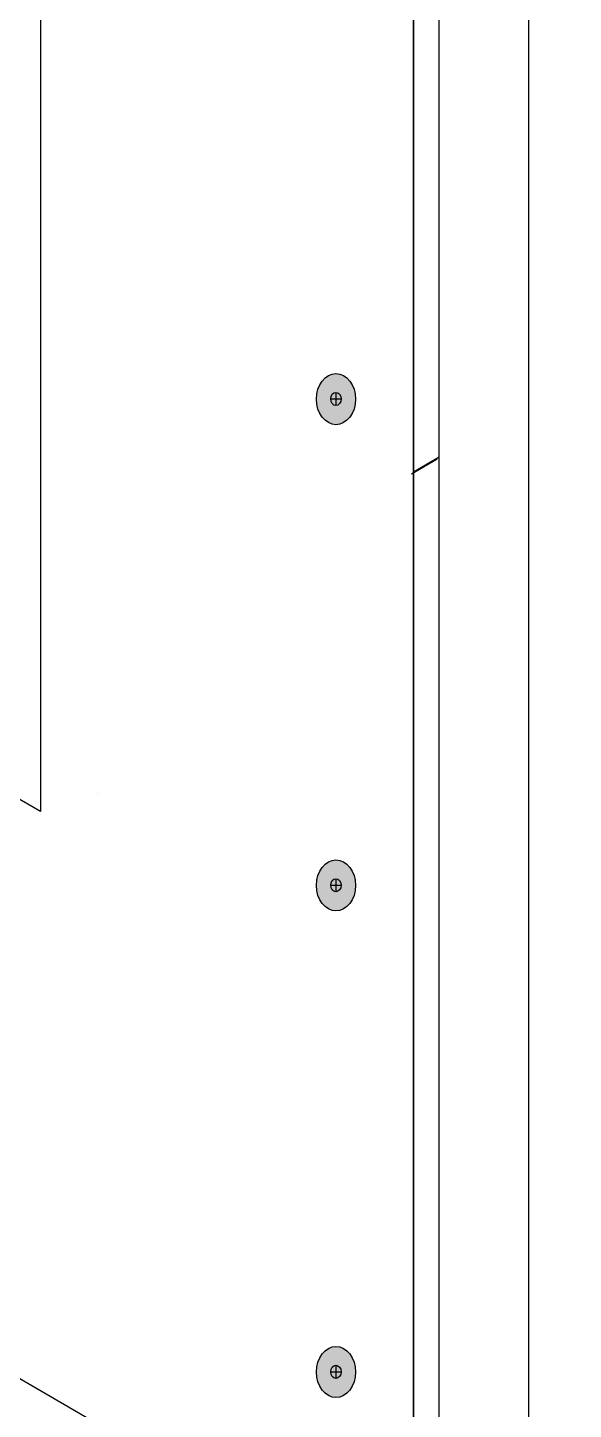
# Model space of a CAD drawing. Header units: inches. Extents: x -20.7 to 76.3, y -55.2 to 19.1.
# Drawn here: x 61.758 to 63.177, y -31.976 to -28.383 of the extents above; entities that cross this region are included whole.
import ezdxf

# ---------------------------------------------------------------- set-up
doc = ezdxf.new("R2010")
doc.units = ezdxf.units.IN
doc.header["$MEASUREMENT"] = 0
for name, color, linetype, lineweight in [('G-ANNO-TTLB', 7, 'Continuous', 0), ('TYVEK', 7, 'Continuous', 0), ('wall scratch', 7, 'Continuous', 0)]:
    doc.layers.add(name, color=color, linetype=linetype, lineweight=lineweight)

# ---------------------------------------------------------------- blocks, each defined once
blk = doc.blocks.new('Block_77')
at = {"layer": 'TYVEK', "color": 4, "lineweight": 25, "true_color": 0x00ffff}
for points in [[(62.3035, -29.6893)], [(62.3035, -30.1536)]]:
    blk.add_lwpolyline(points, dxfattribs=at)
blk = doc.blocks.new('Block_86')
at = {"layer": 'TYVEK', "color": 4, "lineweight": 25, "true_color": 0x00ffff}
blk.add_line((61.9404, -30.3757), (61.9404, -30.3757), dxfattribs=at)
for points in [[(60.3553, -28.7254)], [(61.5031, -30.1285), (60.3553, -29.4798), (60.3553, -29.4798)], [(61.5, -29.7878)]]:
    blk.add_lwpolyline(points, dxfattribs=at)

msp = doc.modelspace()

# ---------------------------------------------------------------- hatches: boundary and pattern name
at = {"layer": 'G-ANNO-TTLB', "true_color": 0xff00ff, "transparency": 33554687}
h = msp.add_hatch(color=6, dxfattribs=at)
edge = h.paths.add_edge_path()
edge.add_spline(control_points=[(71.8573, -54.9456), (71.8573, -54.9456), (31.1572, -54.9456), (31.1572, -54.9456), (31.1572, -54.9456), (31.1572, -20.8103), (31.1572, -20.8103), (31.1572, -20.8103), (71.8573, -20.8103), (71.8573, -20.8103), (71.8573, -20.8103), (71.8573, -54.9456), (71.8573, -54.9456)], knot_values=[0, 0, 0, 0, 1, 1, 1, 2, 2, 2, 3, 3, 3, 4, 4, 4, 4], degree=3, periodic=0)
edge = h.paths.add_edge_path()
edge.add_spline(control_points=[(31.2823, -20.9353), (31.2823, -20.9353), (31.2823, -54.8205), (31.2823, -54.8205), (31.2823, -54.8205), (71.7322, -54.8205), (71.7322, -54.8205), (71.7322, -54.8205), (71.7322, -20.9353), (71.7322, -20.9353), (71.7322, -20.9353), (31.2823, -20.9353), (31.2823, -20.9353)], knot_values=[0, 0, 0, 0, 1, 1, 1, 2, 2, 2, 3, 3, 3, 4, 4, 4, 4], degree=3, periodic=0)
edge.add_line((31.2823, -20.9353), (31.2823, -20.9353))
at = {"layer": 'TYVEK', "true_color": 0x003b71, "transparency": 33554687}
h = msp.add_hatch(color=156, dxfattribs=at)
h.dxf.hatch_style = 2
edge = h.paths.add_edge_path()
edge.add_ellipse((62.5594, -29.3489), major_axis=(0, 0.0664), ratio=0.766948, start_angle=0, end_angle=360)
h = msp.add_hatch(color=156, dxfattribs=at)
h.dxf.hatch_style = 2
edge = h.paths.add_edge_path()
edge.add_ellipse((62.5594, -30.6134), major_axis=(0, 0.0664), ratio=0.766948, start_angle=0, end_angle=360)
h = msp.add_hatch(color=156, dxfattribs=at)
h.dxf.hatch_style = 2
edge = h.paths.add_edge_path()
edge.add_ellipse((62.5594, -31.8788), major_axis=(0, 0.0664), ratio=0.766948, start_angle=0, end_angle=360)

# ---------------------------------------------------------------- linework, layer by layer
at = {"layer": 'G-ANNO-TTLB'}
for points in [[(71.8573, -54.9456), (71.8573, -54.9456), (31.1572, -54.9456), (31.1572, -54.9456), (31.1572, -54.9456), (31.1572, -20.8103), (31.1572, -20.8103), (31.1572, -20.8103), (71.8573, -20.8103), (71.8573, -20.8103), (71.8573, -20.8103), (71.8573, -54.9456), (71.8573, -54.9456)], [(31.2823, -20.9353), (31.2823, -20.9353), (31.2823, -54.8205), (31.2823, -54.8205), (31.2823, -54.8205), (71.7322, -54.8205), (71.7322, -54.8205), (71.7322, -54.8205), (71.7322, -20.9353), (71.7322, -20.9353), (71.7322, -20.9353), (31.2823, -20.9353), (31.2823, -20.9353)]]:
    msp.add_open_spline(points, degree=3, knots=[0, 0, 0, 0, 1, 1, 1, 2, 2, 2, 3, 3, 3, 4, 4, 4, 4], dxfattribs=at)
at = {"layer": 'TYVEK', "color": 33, "lineweight": 25, "true_color": 0xcc9966}
msp.add_line((63.0612, -32.313), (63.0612, -26.4173), dxfattribs=at)
at = {"layer": 'TYVEK', "color": 2, "lineweight": 25, "true_color": 0xffff00}
for p, q in [((62.8278, -32.448), (62.8278, -26.5523)), ((62.8278, -29.5002), (62.761, -29.5388))]:
    msp.add_line(p, q, dxfattribs=at)
at = {"layer": 'TYVEK', "color": 18, "lineweight": 25, "true_color": 0x000000}
for p, q in [((62.761, -26.591), (62.761, -32.4867)), ((59.0317, -30.3297), (62.766, -32.4915))]:
    msp.add_line(p, q, dxfattribs=at)
at = {"layer": 'TYVEK', "color": 252, "lineweight": 25, "true_color": 0x848484}
for p, q in [((62.761, -32.4867), (62.761, -27.3936)), ((62.5459, -29.3485), (62.5729, -29.3485)), ((62.5594, -29.3313), (62.5594, -29.3656)), ((62.5459, -30.613), (62.5729, -30.613)), ((62.5594, -30.5959), (62.5594, -30.6302)), ((62.5594, -31.8613), (62.5594, -31.8956)), ((62.5459, -31.8784), (62.5729, -31.8784))]:
    msp.add_line(p, q, dxfattribs=at)
at = {"layer": 'TYVEK', "color": 1, "lineweight": 25, "true_color": 0xff0000}
msp.add_lwpolyline([(61.7916, -27.79), (61.7916, -30.4213), (61.5084, -30.2583), (61.5077, -27.6283), (61.6713, -27.7214), (61.7237, -27.7513), (61.7794, -27.7829)], close=True, dxfattribs=at)
at = {"layer": 'TYVEK', "color": 4, "lineweight": 25, "true_color": 0x00ffff}
msp.add_lwpolyline([(61.9282, -30.3701)], dxfattribs=at)
at = {"layer": 'TYVEK', "color": 18, "lineweight": 25, "true_color": 0x000000}
for centre in [(62.5594, -29.3489), (62.5594, -30.6134), (62.5594, -31.8788)]:
    msp.add_ellipse(centre, major_axis=(0, 0.0664), ratio=0.766948, dxfattribs=at)
at = {"layer": 'TYVEK', "color": 252, "lineweight": 25, "true_color": 0x848484}
for centre in [(62.5594, -29.3485), (62.5594, -30.613), (62.5594, -31.8784)]:
    msp.add_ellipse(centre, major_axis=(0, 0.0171), ratio=0.788846, dxfattribs=at)
at = {"layer": 'wall scratch', "color": 2, "lineweight": 25, "true_color": 0xffff00}
for p, q in [((62.8223, -29.505), (62.7555, -29.5437)), ((62.8278, -29.5001), (62.761, -29.5387))]:
    msp.add_line(p, q, dxfattribs=at)

# ---------------------------------------------------------------- block references
at = {"layer": 'TYVEK'}
for name in ['Block_86', 'Block_77']:
    msp.add_blockref(name, (0, 0), dxfattribs=at)

doc.saveas('drawing.dxf')
